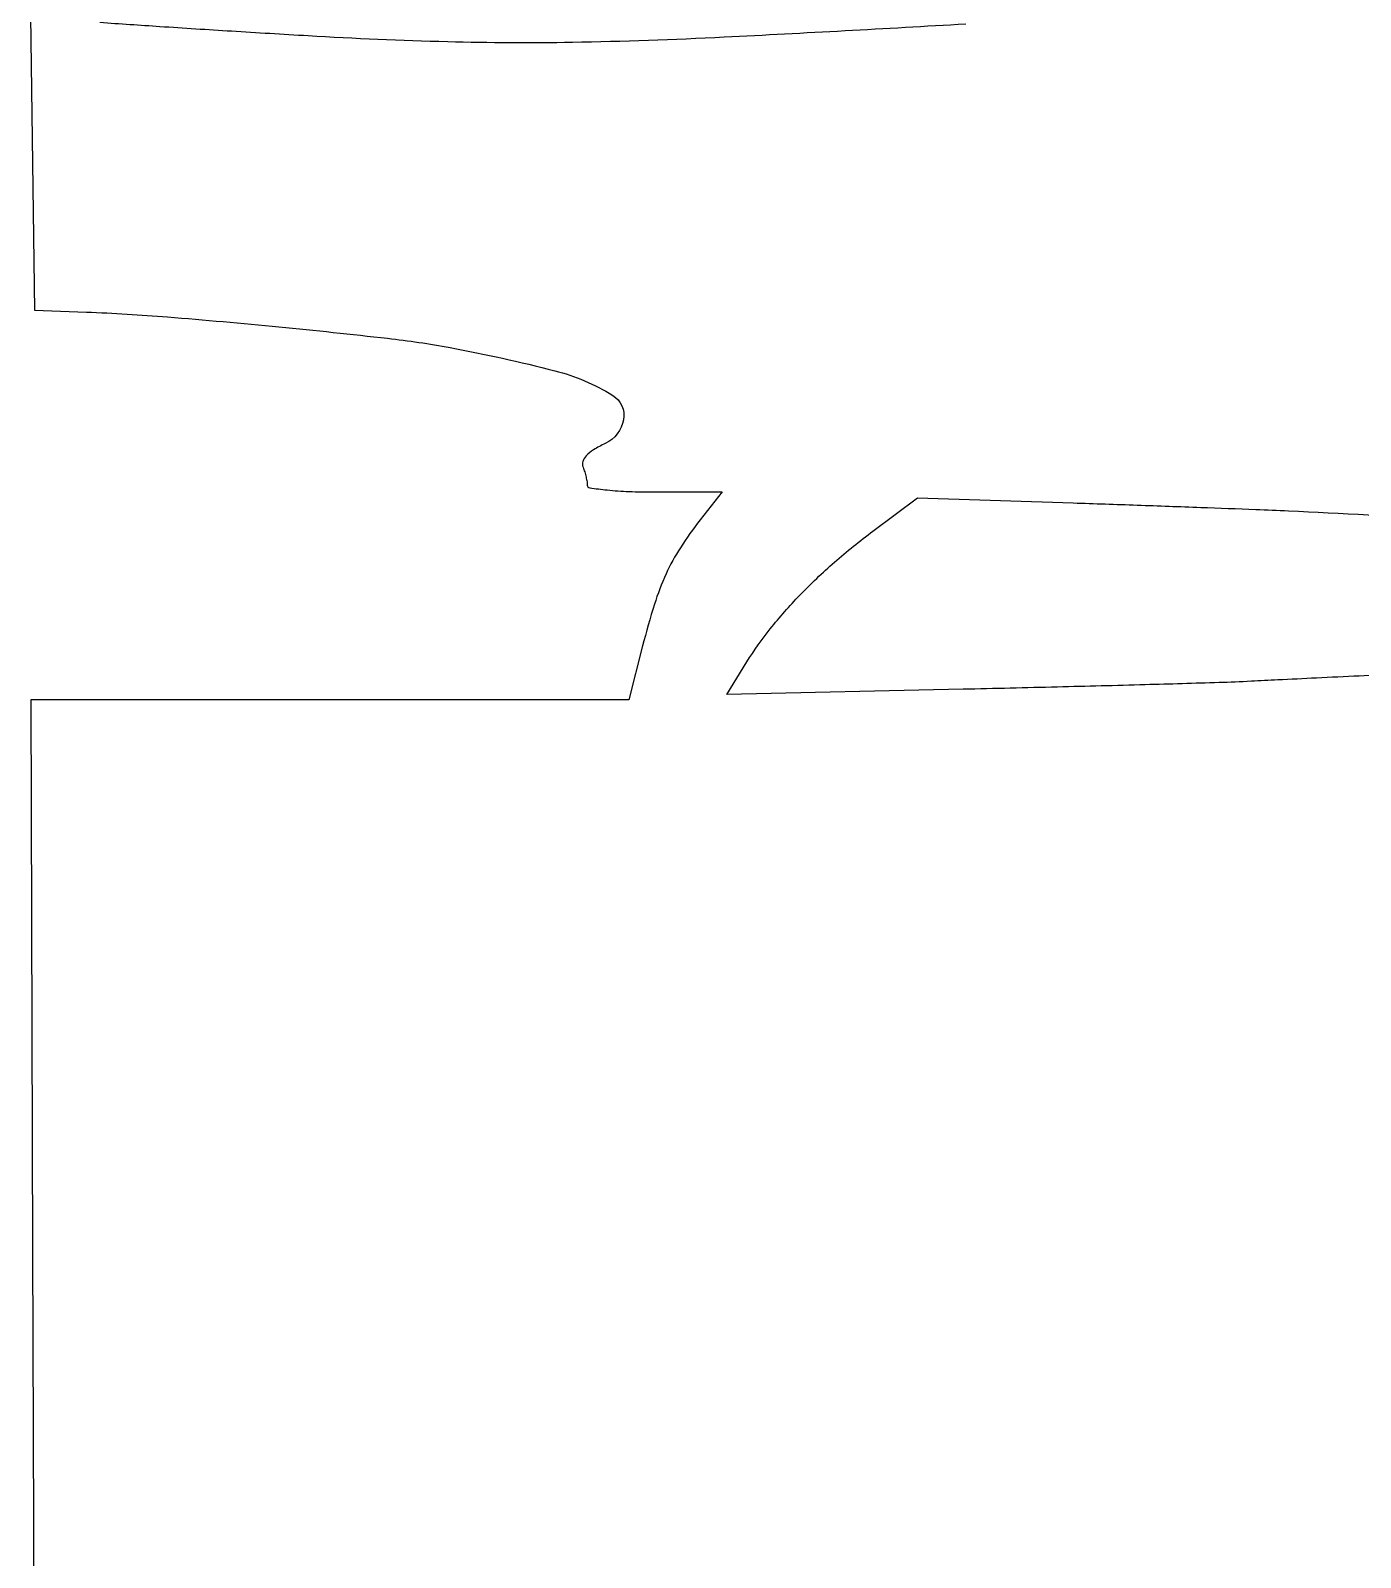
# Model space of a CAD drawing. Extents: x 0 to 848, y 0 to 1200.
# Drawn here: x 0 to 179.2, y 573.5 to 779.2 of the extents above; entities that cross this region are included whole.
import ezdxf

# ---------------------------------------------------------------- set-up
doc = ezdxf.new("R2010")
doc.units = 0

msp = doc.modelspace()

# ---------------------------------------------------------------- linework, layer by layer
for points in [[(-0.042627, 781.104136), (0.228686, 761.302068), (0.5, 741.5), (7.5, 741.23399, -0.010662), (18.41379, 740.585976, -0.004173), (33.443485, 739.245167, -0.003817), (48.068788, 737.704492, -0.017553), (56.5, 736.450124, -0.017124), (70.610055, 733.338667, -0.075601), (78.420391, 730.016255, -0.3097), (79.879504, 726.722579, -0.240505), (77.424723, 723.531303, 0.025576), (75.852638, 722.684258, 0.068012), (74.864132, 721.882989, 0.110369), (74.404583, 721.105755, 0.171793), (74.424723, 720.335574, -0.017808), (74.644957, 719.694265, -0.015389), (74.831012, 719.007075, -0.015658), (74.960977, 718.373488, -0.042778), (75, 717.918213, 0.374145), (75.318243, 717.552454, 0.009494), (77.668434, 717.269725, 0.015703), (80.601083, 717.066064, 0.009483), (84.084029, 717), (93.168059, 717), (90.221044, 713.25, 0.023547), (87.538137, 709.483834, 0.035878), (85.613513, 705.962258, 0.031413), (84.048022, 701.873261, 0.013508), (82.456458, 696.25), (80.614469, 689), (40.300828, 689), (-0.012814, 689), (0.243593, 614.933874), (0.5, 540.867748)], [(126, 780.028953, -0.002147), (93.459336, 778.257609, -0.008037), (72.998317, 777.561374, -0.011173), (56.186582, 777.635419, -0.007965), (37.374174, 778.438781, -0.000829), (27.044164, 779.062077, -0.00102), (17.405215, 779.679462, -0.000843), (9.306074, 780.228525, -0.007422)], [(184.5, 692.455389, 0.000279), (179.009575, 692.198543, 0.000243), (173.2625, 691.923682, 0.000244), (168.065477, 691.670052, 0.000724), (164.5, 691.489124, -0.005525), (160.148529, 691.310178, -0.000612), (150.199025, 691.023291, -0.000746), (138.355535, 690.713986, -0.000604), (125.645616, 690.41639), (93.791231, 689.709032), (96.51056, 694.104516, -0.030574), (99.661611, 698.563801, -0.022698), (103.647683, 703.093218, -0.021378), (108.310859, 707.534052, -0.01922), (113.5, 711.728562), (119.5, 716.208539), (140.5, 715.523021, -0.000493), (149.126564, 715.232908, -0.000505), (157.68125, 714.928122, -0.000489), (165.104706, 714.648865, -0.002129), (169.5, 714.460475, -0.002514), (190.965733, 713.340652, -0.00598)]]:
    msp.add_lwpolyline(points, format="xyb")

doc.saveas('drawing.dxf')
